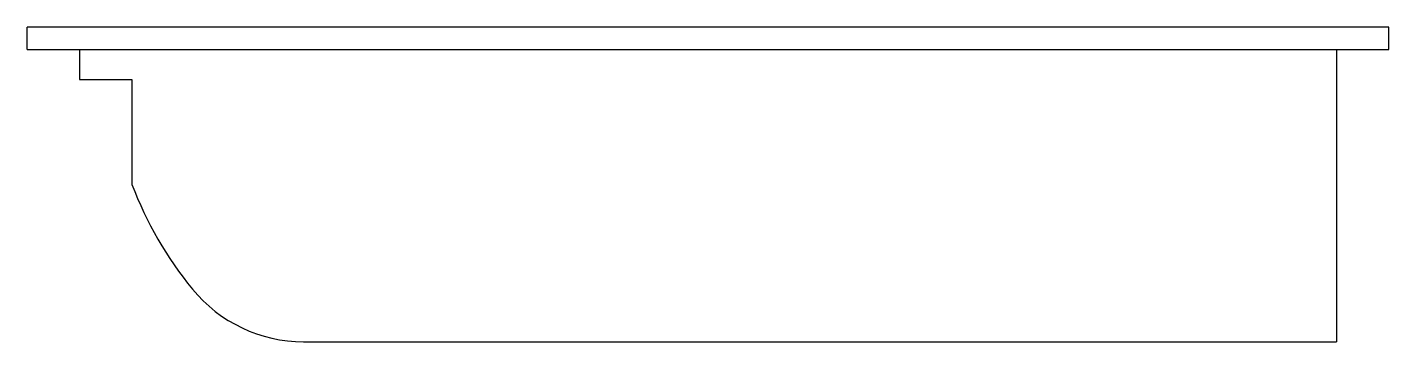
# Model space of a CAD drawing. Header units: millimetres. Extents: x 0 to 1897, y 0 to 438.
import ezdxf

# ---------------------------------------------------------------- set-up
doc = ezdxf.new("R2010")
doc.units = ezdxf.units.MM
doc.styles.add('zz-0', font='arial.ttf')

msp = doc.modelspace()

# ---------------------------------------------------------------- linework, layer by layer
at = {"color": 7, "linetype": 'Continuous'}
for p, q in [((0, 407.1), (0, 437.9)), ((1897, 437.9), (0, 437.9)), ((1897, 407.1), (1897, 437.9)), ((0, 407.1), (1897, 407.1)), ((73, 407.1), (73, 365)), ((1824.1, 407.1), (1824.1, 0.2)), ((73, 365), (145.9, 365)), ((145.9, 365), (145.9, 219.1)), ((384.9, 0.2), (1824.1, 0.2))]:
    msp.add_line(p, q, dxfattribs=at)
for centre, radius, start, end in [((634.9, 404.8), 523.1, 200.8028, 219.3044), ((384.9, 200.2), 200, 219.3044, 270)]:
    msp.add_arc(centre, radius, start, end)

# ---------------------------------------------------------------- texts
at = {"style": 'zz-0'}
for tag, s in [('XSIZE', '1897'), ('YSIZE', '438')]:
    msp.add_attdef(tag, (1104.5, 0.2), s, height=0.5, dxfattribs=at)

doc.saveas('drawing.dxf')
